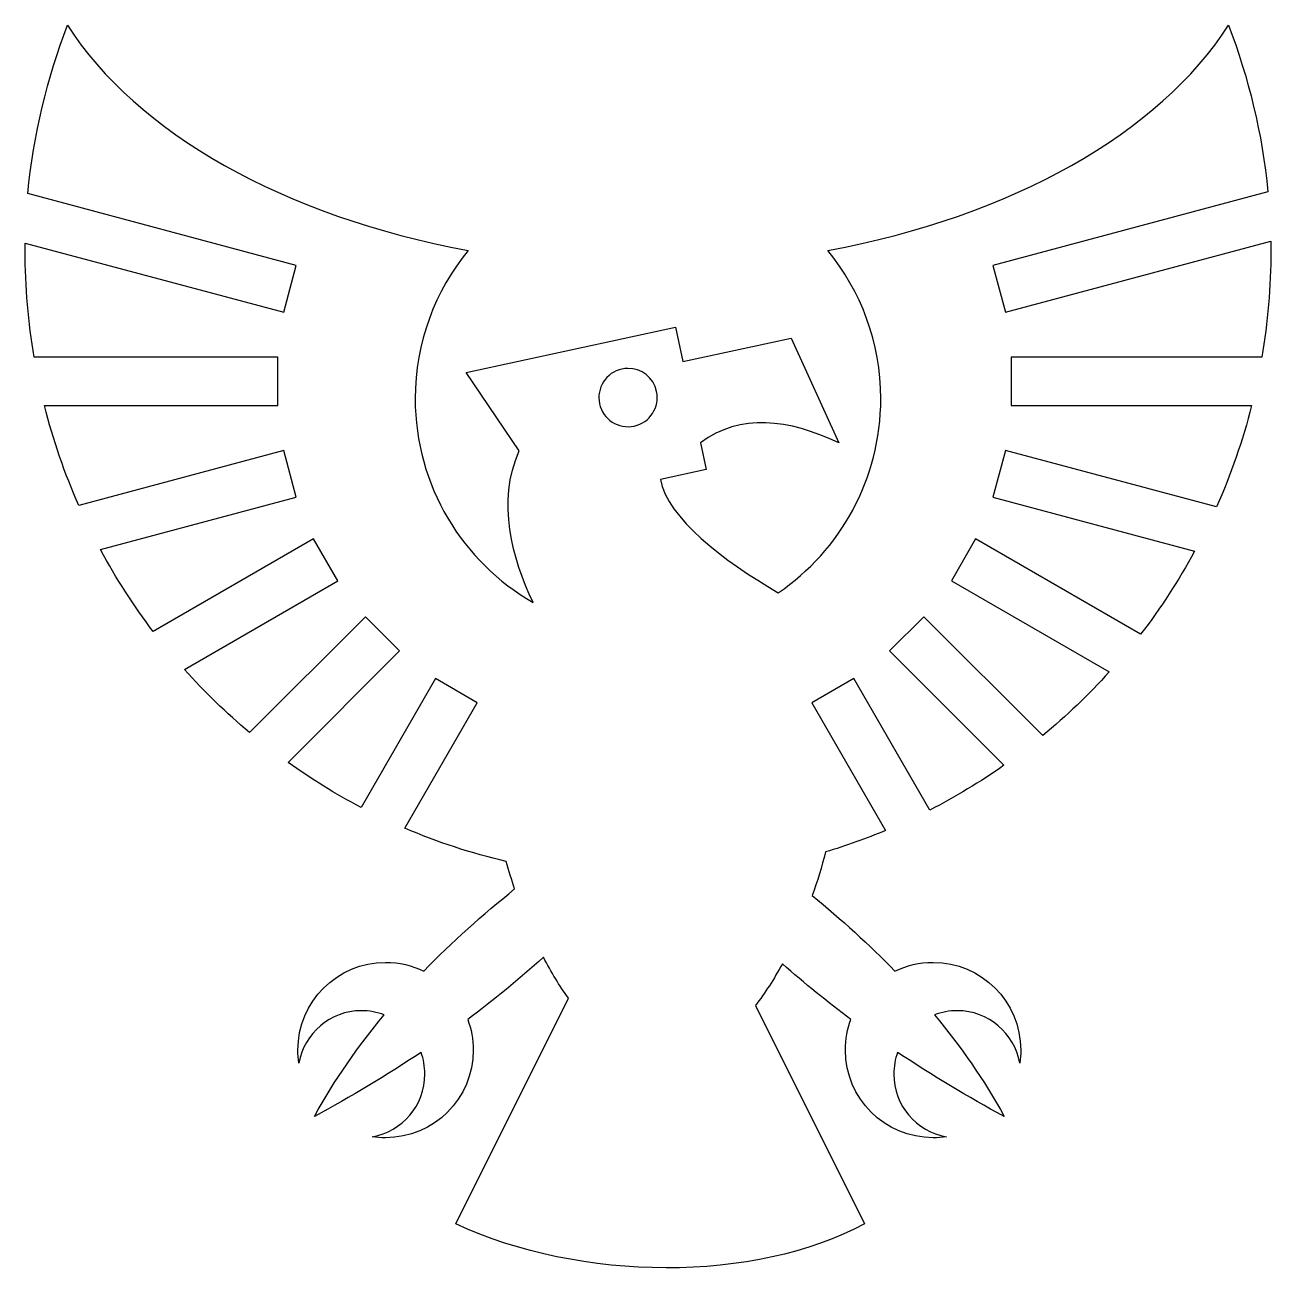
# Model space of a CAD drawing. Header units: centimetres. Extents: x -10 to 10.3, y -10.6 to 9.9.
import ezdxf

# ---------------------------------------------------------------- set-up
doc = ezdxf.new("R2010")
doc.units = ezdxf.units.CM
doc.header["$MEASUREMENT"] = 0
doc.layers.add('Layer 1', color=7, linetype='Continuous')

msp = doc.modelspace()

# ---------------------------------------------------------------- linework, layer by layer
at = {"layer": 'Layer 1'}
for points, knots in [([(-9.30605, 9.85465), (-9.63547, 8.99164), (-9.86149, 8.06914), (-9.95164, 7.11045), (-9.95164, 7.11045), (-9.95164, 7.11045), (-5.57861, 5.9386), (-5.57861, 5.9386), (-5.57861, 5.9386), (-5.57861, 5.9386), (-5.78262, 5.17738), (-5.78262, 5.17738), (-5.78262, 5.17738), (-5.78262, 5.17738), (-9.99406, 6.30592), (-9.99406, 6.30592), (-9.99406, 6.30592), (-9.99457, 6.26569), (-9.99554, 6.22559), (-9.99554, 6.18532), (-9.99554, 6.18532), (-9.99554, 5.59265), (-9.94511, 5.01179), (-9.8488, 4.44673), (-9.8488, 4.44673), (-9.8488, 4.44673), (-5.87885, 4.44674), (-5.87885, 4.44674), (-5.87885, 4.44674), (-5.87885, 4.44674), (-5.87885, 3.65875), (-5.87885, 3.65875), (-5.87885, 3.65875), (-5.87885, 3.65875), (-9.68206, 3.65875), (-9.68206, 3.65875), (-9.68206, 3.65875), (-9.54004, 3.0969), (-9.35188, 2.55365), (-9.12165, 2.0333), (-9.12165, 2.0333), (-9.12165, 2.0333), (-5.78262, 2.92794), (-5.78262, 2.92794), (-5.78262, 2.92794), (-5.78262, 2.92794), (-5.57861, 2.16681), (-5.57861, 2.16681), (-5.57861, 2.16681), (-5.57861, 2.16681), (-8.7682, 1.31207), (-8.7682, 1.31207), (-8.7682, 1.31207), (-8.51545, 0.84417), (-8.22773, 0.39829), (-7.90814, -0.02196), (-7.90814, -0.02196), (-7.90814, -0.02196), (-5.29655, 1.4858), (-5.29655, 1.4858), (-5.29655, 1.4858), (-5.29655, 1.4858), (-4.90257, 0.8034), (-4.90257, 0.8034), (-4.90257, 0.8034), (-4.90257, 0.8034), (-7.39976, -0.63841), (-7.39976, -0.63841), (-7.39976, -0.63841), (-7.07161, -1.00645), (-6.71748, -1.35042), (-6.33999, -1.66731), (-6.33999, -1.66731), (-6.33999, -1.66731), (-4.45382, 0.21869), (-4.45382, 0.21869), (-4.45382, 0.21869), (-4.45382, 0.21869), (-3.89661, -0.33856), (-3.89661, -0.33856), (-3.89661, -0.33856), (-3.89661, -0.33856), (-5.71215, -2.15398), (-5.71215, -2.15398), (-5.71215, -2.15398), (-5.3342, -2.42411), (-4.93736, -2.66906), (-4.5236, -2.88589), (-4.5236, -2.88589), (-4.5236, -2.88589), (-3.31195, -0.78711), (-3.31195, -0.78711), (-3.31195, -0.78711), (-3.31195, -0.78711), (-2.62942, -1.18121), (-2.62942, -1.18121), (-2.62942, -1.18121), (-2.62942, -1.18121), (-3.80957, -3.22518), (-3.80957, -3.22518), (-3.80957, -3.22518), (-3.28057, -3.4515), (-2.7288, -3.63408), (-2.15844, -3.76788), (-2.15844, -3.76788), (-2.11669, -3.91825), (-2.07073, -4.0674), (-2.02139, -4.21457), (-2.02139, -4.21457), (-2.54259, -4.63595), (-3.04029, -5.07859), (-3.50233, -5.55248), (-3.50233, -5.55248), (-3.69031, -5.4614), (-3.90124, -5.41025), (-4.12431, -5.41025), (-4.12431, -5.41025), (-4.91315, -5.41025), (-5.55271, -6.04969), (-5.55271, -6.83861), (-5.55271, -6.83861), (-5.55271, -6.91093), (-5.54723, -6.98207), (-5.53681, -7.05156), (-5.53681, -7.05156), (-5.45163, -6.56604), (-5.02826, -6.19703), (-4.51833, -6.19703), (-4.51833, -6.19703), (-4.38748, -6.19703), (-4.26245, -6.22157), (-4.14725, -6.26589), (-4.14725, -6.26589), (-4.57327, -6.77621), (-4.95658, -7.32346), (-5.28182, -7.92014), (-5.28182, -7.92014), (-4.69581, -7.60202), (-4.11444, -7.25578), (-3.54661, -6.87589), (-3.54661, -6.87589), (-3.50613, -6.98679), (-3.48399, -7.10646), (-3.48399, -7.23137), (-3.48399, -7.23137), (-3.48399, -7.74253), (-3.8549, -8.16682), (-4.34219, -8.25049), (-4.34219, -8.25049), (-4.27114, -8.26137), (-4.19831, -8.26706), (-4.12427, -8.26706), (-4.12427, -8.26706), (-3.33531, -8.26706), (-2.69591, -7.62746), (-2.69591, -6.83862), (-2.69591, -6.83862), (-2.69591, -6.66278), (-2.72783, -6.49453), (-2.7859, -6.33901), (-2.7859, -6.33901), (-2.36283, -6.02414), (-1.95, -5.68836), (-1.55207, -5.32765), (-1.55207, -5.32765), (-1.42649, -5.56822), (-1.2905, -5.79293), (-1.14515, -5.99466), (-1.14515, -5.99466), (-1.14515, -5.99466), (-2.98072, -9.67044), (-2.98072, -9.67044), (-2.98072, -9.67044), (-0.9454, -10.61795), (1.89811, -10.63018), (3.67642, -9.67044), (3.67642, -9.67044), (3.67642, -9.67044), (1.89988, -6.11315), (1.89988, -6.11315), (1.89988, -6.11315), (2.05683, -5.91032), (2.20391, -5.68093), (2.33952, -5.43256), (2.33952, -5.43256), (2.70119, -5.75375), (3.07442, -6.05538), (3.45625, -6.33951), (3.45625, -6.33951), (3.39827, -6.4949), (3.36643, -6.66294), (3.36643, -6.83861), (3.36643, -6.83861), (3.36643, -7.62745), (4.00591, -8.26697), (4.79483, -8.26697), (4.79483, -8.26697), (4.86896, -8.26697), (4.94183, -8.2614), (5.01292, -8.25052), (5.01292, -8.25052), (4.52546, -8.1669), (4.15459, -7.74261), (4.15459, -7.2314), (4.15459, -7.2314), (4.15459, -7.10641), (4.17673, -6.98661), (4.21742, -6.87571), (4.21742, -6.87571), (4.78517, -7.25547), (5.36637, -7.60197), (5.95234, -7.92008), (5.95234, -7.92008), (5.62722, -7.32349), (5.24476, -6.77581), (4.81899, -6.26549), (4.81899, -6.26549), (4.93394, -6.22142), (5.05859, -6.19705), (5.18901, -6.19705), (5.18901, -6.19705), (5.69882, -6.19705), (6.12219, -6.56602), (6.20737, -7.05146), (6.20737, -7.05146), (6.21774, -6.98201), (6.22327, -6.91096), (6.22327, -6.83864), (6.22327, -6.83864), (6.22327, -6.04968), (5.58375, -5.41028), (4.79483, -5.41028), (4.79483, -5.41028), (4.57239, -5.41028), (4.36185, -5.46109), (4.17412, -5.55175), (4.17412, -5.55175), (3.75215, -5.11868), (3.29956, -4.71227), (2.82702, -4.32382), (2.82702, -4.32382), (2.90874, -4.09105), (2.98127, -3.85238), (3.04343, -3.61177), (3.04343, -3.61177), (3.37698, -3.51192), (3.70336, -3.39503), (4.02173, -3.26249), (4.02173, -3.26249), (4.02173, -3.26249), (2.82007, -1.18125), (2.82007, -1.18125), (2.82007, -1.18125), (2.82007, -1.18125), (3.5026, -0.78715), (3.5026, -0.78715), (3.5026, -0.78715), (3.5026, -0.78715), (4.73981, -2.92996), (4.73981, -2.92996), (4.73981, -2.92996), (5.16065, -2.71448), (5.5644, -2.47033), (5.94885, -2.20012), (5.94885, -2.20012), (5.94885, -2.20012), (4.0873, -0.33853), (4.0873, -0.33853), (4.0873, -0.33853), (4.0873, -0.33853), (4.64455, 0.21876), (4.64455, 0.21876), (4.64455, 0.21876), (4.64455, 0.21876), (6.58116, -1.71768), (6.58116, -1.71768), (6.58116, -1.71768), (6.96679, -1.39902), (7.32838, -1.05206), (7.66344, -0.68035), (7.66344, -0.68035), (7.66344, -0.68035), (5.0933, 0.80354), (5.0933, 0.80354), (5.0933, 0.80354), (5.0933, 0.80354), (5.48728, 1.4859), (5.48728, 1.4859), (5.48728, 1.4859), (5.48728, 1.4859), (8.1754, -0.06605), (8.1754, -0.06605), (8.1754, -0.06605), (8.50262, 0.3593), (8.79721, 0.81134), (9.05545, 1.28628), (9.05545, 1.28628), (9.05545, 1.28628), (5.7693, 2.16687), (5.7693, 2.16687), (5.7693, 2.16687), (5.7693, 2.16687), (5.97327, 2.928), (5.97327, 2.928), (5.97327, 2.928), (5.97327, 2.928), (9.41139, 2.00676), (9.41139, 2.00676), (9.41139, 2.00676), (9.64702, 2.53525), (9.83969, 3.08731), (9.9842, 3.65882), (9.9842, 3.65882), (9.9842, 3.65882), (6.06949, 3.65883), (6.06949, 3.65883), (6.06949, 3.65883), (6.06949, 3.65883), (6.06949, 4.44682), (6.06949, 4.44682), (6.06949, 4.44682), (6.06949, 4.44682), (10.15038, 4.44682), (10.15038, 4.44682), (10.15038, 4.44682), (10.24661, 5.01187), (10.29712, 5.59269), (10.29712, 6.18541), (10.29712, 6.18541), (10.29712, 6.23559), (10.29607, 6.2856), (10.29526, 6.33565), (10.29526, 6.33565), (10.29526, 6.33565), (5.97318, 5.17738), (5.97318, 5.17738), (5.97318, 5.17738), (5.97318, 5.17738), (5.76926, 5.93868), (5.76926, 5.93868), (5.76926, 5.93868), (5.76926, 5.93868), (10.25061, 7.13946), (10.25061, 7.13946), (10.25061, 7.13946), (10.15868, 8.08782), (9.93351, 9.00033), (9.60738, 9.85466), (9.60738, 9.85466), (9.60738, 9.85466), (9.60721, 9.85465), (9.60721, 9.85465), (9.60721, 9.85465), (8.48904, 8.10426), (6.08231, 6.73701), (3.08113, 6.1852), (3.08113, 6.1852), (3.6154, 5.52725), (3.94313, 4.68739), (3.94313, 3.7718), (3.94313, 3.7718), (3.94313, 2.45633), (3.28012, 1.29578), (2.27311, 0.6092), (2.27311, 0.6092), (1.3762, 1.13238), (0.46381, 1.82693), (0.35362, 2.45675), (0.35362, 2.45675), (0.35362, 2.45675), (1.09801, 2.61741), (1.09801, 2.61741), (1.09801, 2.61741), (1.09801, 2.61741), (1.00376, 3.05393), (1.00376, 3.05393), (1.00376, 3.05393), (1.66453, 3.5319), (2.43477, 3.43926), (3.25692, 3.05435), (3.25692, 3.05435), (3.25692, 3.05435), (2.48516, 4.75853), (2.48516, 4.75853), (2.48516, 4.75853), (2.48516, 4.75853), (0.7182, 4.37733), (0.7182, 4.37733), (0.7182, 4.37733), (0.7182, 4.37733), (0.59819, 4.93344), (0.59819, 4.93344), (0.59819, 4.93344), (0.59819, 4.93344), (0.59819, 4.93365), (0.59819, 4.93365), (0.59819, 4.93365), (0.59819, 4.93365), (-2.81193, 4.19769), (-2.81193, 4.19769), (-2.81193, 4.19769), (-2.81193, 4.19769), (-1.94926, 2.92143), (-1.94926, 2.92143), (-1.94926, 2.92143), (-2.31169, 2.09165), (-2.06383, 1.16387), (-1.71944, 0.45207), (-1.71944, 0.45207), (-2.86658, 1.10863), (-3.64196, 2.34954), (-3.64196, 3.77195), (-3.64196, 3.77195), (-3.64196, 4.68754), (-3.31423, 5.5274), (-2.78005, 6.18531), (-2.78005, 6.18531), (-5.78106, 6.73701), (-8.18775, 8.10426), (-9.30596, 9.85465), (-9.30596, 9.85465), (-9.30596, 9.85465), (-9.30605, 9.85465), (-9.30605, 9.85465)], [0, 0, 0, 0, 0.00934579, 0.00934579, 0.00934579, 0.00934579, 0.01869159, 0.01869159, 0.01869159, 0.01869159, 0.02803738, 0.02803738, 0.02803738, 0.02803738, 0.03738318, 0.03738318, 0.03738318, 0.03738318, 0.04672897, 0.04672897, 0.04672897, 0.04672897, 0.05607477, 0.05607477, 0.05607477, 0.05607477, 0.06542056, 0.06542056, 0.06542056, 0.06542056, 0.07476636, 0.07476636, 0.07476636, 0.07476636, 0.08411215, 0.08411215, 0.08411215, 0.08411215, 0.09345794, 0.09345794, 0.09345794, 0.09345794, 0.10280374, 0.10280374, 0.10280374, 0.10280374, 0.11214953, 0.11214953, 0.11214953, 0.11214953, 0.12149533, 0.12149533, 0.12149533, 0.12149533, 0.13084112, 0.13084112, 0.13084112, 0.13084112, 0.14018692, 0.14018692, 0.14018692, 0.14018692, 0.14953271, 0.14953271, 0.14953271, 0.14953271, 0.1588785, 0.1588785, 0.1588785, 0.1588785, 0.1682243, 0.1682243, 0.1682243, 0.1682243, 0.17757009, 0.17757009, 0.17757009, 0.17757009, 0.18691589, 0.18691589, 0.18691589, 0.18691589, 0.19626168, 0.19626168, 0.19626168, 0.19626168, 0.20560748, 0.20560748, 0.20560748, 0.20560748, 0.21495327, 0.21495327, 0.21495327, 0.21495327, 0.22429907, 0.22429907, 0.22429907, 0.22429907, 0.23364486, 0.23364486, 0.23364486, 0.23364486, 0.24299065, 0.24299065, 0.24299065, 0.24299065, 0.25233645, 0.25233645, 0.25233645, 0.25233645, 0.26168224, 0.26168224, 0.26168224, 0.26168224, 0.27102804, 0.27102804, 0.27102804, 0.27102804, 0.28037383, 0.28037383, 0.28037383, 0.28037383, 0.28971963, 0.28971963, 0.28971963, 0.28971963, 0.29906542, 0.29906542, 0.29906542, 0.29906542, 0.30841121, 0.30841121, 0.30841121, 0.30841121, 0.31775701, 0.31775701, 0.31775701, 0.31775701, 0.3271028, 0.3271028, 0.3271028, 0.3271028, 0.3364486, 0.3364486, 0.3364486, 0.3364486, 0.34579439, 0.34579439, 0.34579439, 0.34579439, 0.35514019, 0.35514019, 0.35514019, 0.35514019, 0.36448598, 0.36448598, 0.36448598, 0.36448598, 0.37383178, 0.37383178, 0.37383178, 0.37383178, 0.38317757, 0.38317757, 0.38317757, 0.38317757, 0.39252336, 0.39252336, 0.39252336, 0.39252336, 0.40186916, 0.40186916, 0.40186916, 0.40186916, 0.41121495, 0.41121495, 0.41121495, 0.41121495, 0.42056075, 0.42056075, 0.42056075, 0.42056075, 0.42990654, 0.42990654, 0.42990654, 0.42990654, 0.43925234, 0.43925234, 0.43925234, 0.43925234, 0.44859813, 0.44859813, 0.44859813, 0.44859813, 0.45794393, 0.45794393, 0.45794393, 0.45794393, 0.46728972, 0.46728972, 0.46728972, 0.46728972, 0.47663551, 0.47663551, 0.47663551, 0.47663551, 0.48598131, 0.48598131, 0.48598131, 0.48598131, 0.4953271, 0.4953271, 0.4953271, 0.4953271, 0.5046729, 0.5046729, 0.5046729, 0.5046729, 0.51401869, 0.51401869, 0.51401869, 0.51401869, 0.52336449, 0.52336449, 0.52336449, 0.52336449, 0.53271028, 0.53271028, 0.53271028, 0.53271028, 0.54205607, 0.54205607, 0.54205607, 0.54205607, 0.55140187, 0.55140187, 0.55140187, 0.55140187, 0.56074766, 0.56074766, 0.56074766, 0.56074766, 0.57009346, 0.57009346, 0.57009346, 0.57009346, 0.57943925, 0.57943925, 0.57943925, 0.57943925, 0.58878505, 0.58878505, 0.58878505, 0.58878505, 0.59813084, 0.59813084, 0.59813084, 0.59813084, 0.60747664, 0.60747664, 0.60747664, 0.60747664, 0.61682243, 0.61682243, 0.61682243, 0.61682243, 0.62616822, 0.62616822, 0.62616822, 0.62616822, 0.63551402, 0.63551402, 0.63551402, 0.63551402, 0.64485981, 0.64485981, 0.64485981, 0.64485981, 0.65420561, 0.65420561, 0.65420561, 0.65420561, 0.6635514, 0.6635514, 0.6635514, 0.6635514, 0.6728972, 0.6728972, 0.6728972, 0.6728972, 0.68224299, 0.68224299, 0.68224299, 0.68224299, 0.69158879, 0.69158879, 0.69158879, 0.69158879, 0.70093458, 0.70093458, 0.70093458, 0.70093458, 0.71028037, 0.71028037, 0.71028037, 0.71028037, 0.71962617, 0.71962617, 0.71962617, 0.71962617, 0.72897196, 0.72897196, 0.72897196, 0.72897196, 0.73831776, 0.73831776, 0.73831776, 0.73831776, 0.74766355, 0.74766355, 0.74766355, 0.74766355, 0.75700935, 0.75700935, 0.75700935, 0.75700935, 0.76635514, 0.76635514, 0.76635514, 0.76635514, 0.77570093, 0.77570093, 0.77570093, 0.77570093, 0.78504673, 0.78504673, 0.78504673, 0.78504673, 0.79439252, 0.79439252, 0.79439252, 0.79439252, 0.80373832, 0.80373832, 0.80373832, 0.80373832, 0.81308411, 0.81308411, 0.81308411, 0.81308411, 0.82242991, 0.82242991, 0.82242991, 0.82242991, 0.8317757, 0.8317757, 0.8317757, 0.8317757, 0.8411215, 0.8411215, 0.8411215, 0.8411215, 0.85046729, 0.85046729, 0.85046729, 0.85046729, 0.85981308, 0.85981308, 0.85981308, 0.85981308, 0.86915888, 0.86915888, 0.86915888, 0.86915888, 0.87850467, 0.87850467, 0.87850467, 0.87850467, 0.88785047, 0.88785047, 0.88785047, 0.88785047, 0.89719626, 0.89719626, 0.89719626, 0.89719626, 0.90654206, 0.90654206, 0.90654206, 0.90654206, 0.91588785, 0.91588785, 0.91588785, 0.91588785, 0.92523364, 0.92523364, 0.92523364, 0.92523364, 0.93457944, 0.93457944, 0.93457944, 0.93457944, 0.94392523, 0.94392523, 0.94392523, 0.94392523, 0.95327103, 0.95327103, 0.95327103, 0.95327103, 0.96261682, 0.96261682, 0.96261682, 0.96261682, 0.97196262, 0.97196262, 0.97196262, 0.97196262, 0.98130841, 0.98130841, 0.98130841, 0.98130841, 1, 1, 1, 1]), ([(-0.17879, 4.26457), (0.04234, 4.26693), (0.24205, 4.1139), (0.29054, 3.88928), (0.29054, 3.88928), (0.34586, 3.63269), (0.18272, 3.37972), (-0.07396, 3.32436), (-0.07396, 3.32436), (-0.33064, 3.26899), (-0.58356, 3.43214), (-0.63893, 3.68882), (-0.63893, 3.68882), (-0.69434, 3.94541), (-0.53115, 4.19846), (-0.27451, 4.25387), (-0.27451, 4.25387), (-0.24246, 4.26074), (-0.21041, 4.2642), (-0.17879, 4.26454), (-0.17879, 4.26454), (-0.17879, 4.26454), (-0.17879, 4.26457), (-0.17879, 4.26457)], [0, 0, 0, 0, 0.14285714, 0.14285714, 0.14285714, 0.14285714, 0.28571429, 0.28571429, 0.28571429, 0.28571429, 0.42857143, 0.42857143, 0.42857143, 0.42857143, 0.57142857, 0.57142857, 0.57142857, 0.57142857, 0.71428571, 0.71428571, 0.71428571, 0.71428571, 1, 1, 1, 1])]:
    msp.add_open_spline(points, degree=3, knots=knots, dxfattribs=at)

doc.saveas('drawing.dxf')
